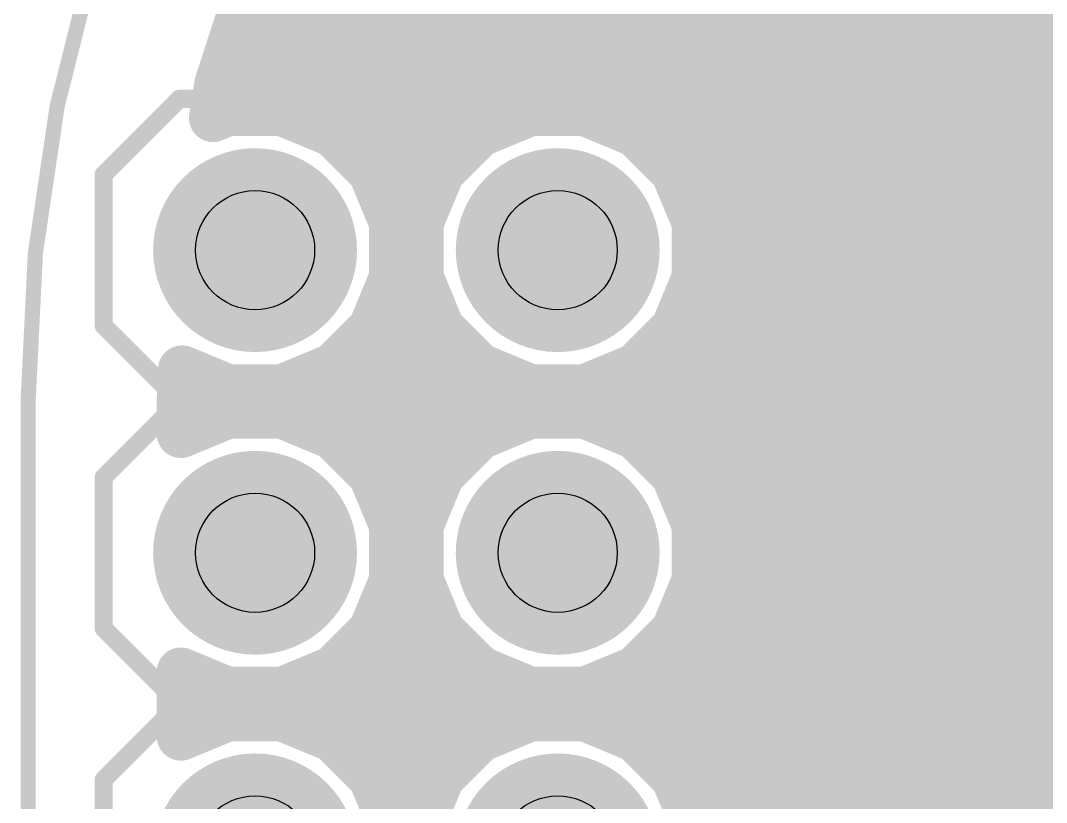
# Model space of a CAD drawing. Extents: x -0.1 to 54.7, y 0 to 86.4.
# Drawn here: x -0.06 to 8.55, y 70.29 to 76.86 of the extents above; entities that cross this region are included whole.
import ezdxf

# ---------------------------------------------------------------- set-up
doc = ezdxf.new("R2010")
doc.units = 0
for name, color, linetype in [('1', 22, 'CONTINUOUS'), ('16', 175, 'CONTINUOUS'), ('17', 82, 'CONTINUOUS'), ('20', 7, 'CONTINUOUS'), ('21', 253, 'CONTINUOUS'), ('29', 253, 'CONTINUOUS'), ('30', 253, 'CONTINUOUS'), ('44', 253, 'CONTINUOUS'), ('51', 253, 'CONTINUOUS')]:
    doc.layers.add(name, color=color, linetype=linetype)

# ---------------------------------------------------------------- blocks, each defined once
blk = doc.blocks.new('RECT')
blk.add_solid([(-0.5, -0.5), (0.5, -0.5), (-0.5, 0.5), (0.5, 0.5)])
blk = doc.blocks.new('ROUNDP')
at = {"const_width": 0.5}
blk.add_lwpolyline([(0, -0.25, 1), (0, 0.25, 1), (0, -0.25)], format="xyb", dxfattribs=at)

msp = doc.modelspace()

# ---------------------------------------------------------------- linework, layer by layer
at = {"layer": '1', "const_width": 0.4064}
for points in [[(1.5982, 76.3253), (2.1518, 78.0292)], [(1.7555, 76.8096), (10.6176, 76.8096)], [(1.6235, 76.4032), (11.024, 76.4032)], [(1.553, 76.0402), (1.5982, 76.3253)], [(1.6742, 76.0904), (1.553, 76.0402)], [(2.1358, 76.0904), (1.6742, 76.0904)], [(2.5623, 75.9137), (2.1358, 76.0904)], [(4.2142, 76.0904), (3.7877, 75.9137)], [(4.6758, 76.0904), (4.2142, 76.0904)], [(5.1023, 75.9137), (4.6758, 76.0904)], [(2.3618, 75.9968), (3.9882, 75.9968)], [(4.9018, 75.9968), (11.4304, 75.9968)], [(2.8887, 75.5873), (2.5623, 75.9137)], [(3.7877, 75.9137), (3.4613, 75.5873)], [(5.4287, 75.5873), (5.1023, 75.9137)], [(2.8857, 75.5904), (3.4643, 75.5904)], [(3.0654, 75.1608), (2.8887, 75.5873)], [(3.4613, 75.5873), (3.2846, 75.1608)], [(5.4257, 75.5904), (11.8368, 75.5904)], [(5.6054, 75.1608), (5.4287, 75.5873)], [(3.0558, 75.184), (3.2942, 75.184)], [(3.0654, 74.6992), (3.0654, 75.1608)], [(3.2846, 75.1608), (3.2846, 74.6992)], [(5.5958, 75.184), (12.4315, 75.184)], [(5.6054, 74.6992), (5.6054, 75.1608)], [(3.0654, 74.7776), (3.2846, 74.7776)], [(5.6054, 74.7776), (15.4686, 74.7776)], [(2.8887, 74.2727), (3.0654, 74.6992)], [(3.2846, 74.6992), (3.4613, 74.2727)], [(5.4287, 74.2727), (5.6054, 74.6992)], [(2.9295, 74.3712), (3.4205, 74.3712)], [(5.4695, 74.3712), (15.4686, 74.3712)], [(2.5623, 73.9463), (2.8887, 74.2727)], [(3.4613, 74.2727), (3.7877, 73.9463)], [(5.1023, 73.9463), (5.4287, 74.2727)], [(2.1358, 73.7696), (2.5623, 73.9463)], [(2.5809, 73.9648), (3.7691, 73.9648)], [(3.7877, 73.9463), (4.2142, 73.7696)], [(4.6758, 73.7696), (5.1023, 73.9463)], [(5.1209, 73.9648), (15.4686, 73.9648)], [(1.2827, 73.66), (1.2932, 73.9274)], [(1.2932, 73.9274), (1.6742, 73.7696)], [(1.6742, 73.7696), (2.1358, 73.7696)], [(4.2142, 73.7696), (4.6758, 73.7696)], [(1.2827, 73.3882), (1.2827, 73.66)], [(1.2827, 73.5584), (15.4686, 73.5584)], [(1.6742, 73.5504), (1.2827, 73.3882)], [(2.1358, 73.5504), (1.6742, 73.5504)], [(2.5623, 73.3737), (2.1358, 73.5504)], [(4.2142, 73.5504), (3.7877, 73.3737)], [(4.6758, 73.5504), (4.2142, 73.5504)], [(5.1023, 73.3737), (4.6758, 73.5504)], [(2.8887, 73.0473), (2.5623, 73.3737)], [(3.7877, 73.3737), (3.4613, 73.0473)], [(5.4287, 73.0473), (5.1023, 73.3737)], [(2.7841, 73.152), (3.5659, 73.152)], [(5.3241, 73.152), (15.4686, 73.152)], [(3.0654, 72.6208), (2.8887, 73.0473)], [(3.4613, 73.0473), (3.2846, 72.6208)], [(5.6054, 72.6208), (5.4287, 73.0473)], [(3.0137, 72.7456), (3.3363, 72.7456)], [(5.5537, 72.7456), (15.4686, 72.7456)], [(3.0654, 72.1592), (3.0654, 72.6208)], [(3.2846, 72.6208), (3.2846, 72.1592)], [(5.6054, 72.1592), (5.6054, 72.6208)], [(3.0654, 72.3392), (3.2846, 72.3392)], [(5.6054, 72.3392), (15.4686, 72.3392)], [(2.8887, 71.7327), (3.0654, 72.1592)], [(3.2846, 72.1592), (3.4613, 71.7327)], [(5.4287, 71.7327), (5.6054, 72.1592)], [(2.9716, 71.9328), (3.3784, 71.9328)], [(5.5116, 71.9328), (15.4686, 71.9328)], [(2.5623, 71.4063), (2.8887, 71.7327)], [(3.4613, 71.7327), (3.7877, 71.4063)], [(5.1023, 71.4063), (5.4287, 71.7327)], [(2.6825, 71.5264), (3.6675, 71.5264)], [(5.2225, 71.5264), (15.4686, 71.5264)], [(1.2827, 70.8482), (1.2827, 71.3918)], [(1.2827, 71.3918), (1.6742, 71.2296)], [(2.1358, 71.2296), (2.5623, 71.4063)], [(3.7877, 71.4063), (4.2142, 71.2296)], [(4.6758, 71.2296), (5.1023, 71.4063)], [(1.6742, 71.2296), (2.1358, 71.2296)], [(4.2142, 71.2296), (4.6758, 71.2296)], [(1.2827, 71.12), (15.4686, 71.12)], [(1.6742, 71.0104), (1.2827, 70.8482)], [(2.1358, 71.0104), (1.6742, 71.0104)], [(2.5623, 70.8337), (2.1358, 71.0104)], [(4.2142, 71.0104), (3.7877, 70.8337)], [(4.6758, 71.0104), (4.2142, 71.0104)], [(5.1023, 70.8337), (4.6758, 71.0104)], [(2.8887, 70.5073), (2.5623, 70.8337)], [(3.7877, 70.8337), (3.4613, 70.5073)], [(5.4287, 70.5073), (5.1023, 70.8337)], [(2.6825, 70.7136), (3.6675, 70.7136)], [(5.2225, 70.7136), (15.4686, 70.7136)], [(3.0654, 70.0808), (2.8887, 70.5073)], [(3.4613, 70.5073), (3.2846, 70.0808)], [(5.6054, 70.0808), (5.4287, 70.5073)], [(2.9716, 70.3072), (3.3784, 70.3072)], [(5.5116, 70.3072), (15.4686, 70.3072)]]:
    msp.add_lwpolyline(points, dxfattribs=at)
at = {"layer": '1', "const_width": 0.2032}
for points in [[(1.7555, 76.9112, 1), (1.7555, 76.708)], [(1.6235, 76.5048, 1), (1.6235, 76.3016)], [(1.6985, 76.3094, 1), (1.4978, 76.3412)], [(1.5015, 76.3567, 1), (1.6948, 76.2939)], [(1.6742, 76.192, 1), (1.6742, 75.9888)], [(1.7131, 75.9965, 1), (1.6353, 76.1843)], [(2.1747, 76.1843, 1), (2.0969, 75.9965)], [(2.1358, 75.9888, 1), (2.1358, 76.192)], [(4.2142, 76.192, 1), (4.2142, 75.9888)], [(4.2531, 75.9965, 1), (4.1753, 76.1843)], [(4.7147, 76.1843, 1), (4.6369, 75.9965)], [(4.6758, 75.9888, 1), (4.6758, 76.192)], [(1.5141, 76.1341, 1), (1.5919, 75.9463)], [(1.4527, 76.0561, 1), (1.6533, 76.0243)], [(2.3618, 76.0984, 1), (2.3618, 75.8952)], [(3.9882, 75.8952, 1), (3.9882, 76.0984)], [(4.9018, 76.0984, 1), (4.9018, 75.8952)], [(2.6342, 75.9856, 1), (2.4905, 75.8419)], [(2.5234, 75.8199, 1), (2.6012, 76.0076)], [(3.7488, 76.0076, 1), (3.8266, 75.8199)], [(3.8595, 75.8419, 1), (3.7158, 75.9856)], [(5.1742, 75.9856, 1), (5.0305, 75.8419)], [(5.0634, 75.8199, 1), (5.1412, 76.0076)], [(2.8857, 75.692, 1), (2.8857, 75.4888)], [(2.9826, 75.6262, 1), (2.7949, 75.5484)], [(3.5551, 75.5484, 1), (3.3674, 75.6262)], [(3.4643, 75.4888, 1), (3.4643, 75.692)], [(5.4257, 75.692, 1), (5.4257, 75.4888)], [(5.5226, 75.6262, 1), (5.3349, 75.5484)], [(2.8169, 75.5155, 1), (2.9606, 75.6592)], [(3.3894, 75.6592, 1), (3.5331, 75.5155)], [(5.3569, 75.5155, 1), (5.5006, 75.6592)], [(3.0558, 75.2856, 1), (3.0558, 75.0824)], [(3.167, 75.1608, 1), (2.9638, 75.1608)], [(3.3862, 75.1608, 1), (3.183, 75.1608)], [(3.2942, 75.0824, 1), (3.2942, 75.2856)], [(5.5958, 75.2856, 1), (5.5958, 75.0824)], [(5.707, 75.1608, 1), (5.5038, 75.1608)], [(2.9715, 75.1219, 1), (3.1593, 75.1997)], [(3.1907, 75.1997, 1), (3.3785, 75.1219)], [(5.5115, 75.1219, 1), (5.6993, 75.1997)], [(3.0654, 74.8792, 1), (3.0654, 74.676)], [(3.2846, 74.676, 1), (3.2846, 74.8792)], [(5.6054, 74.8792, 1), (5.6054, 74.676)], [(3.1593, 74.6603, 1), (2.9715, 74.7381)], [(3.3785, 74.7381, 1), (3.1907, 74.6603)], [(5.6993, 74.6603, 1), (5.5115, 74.7381)], [(2.9638, 74.6992, 1), (3.167, 74.6992)], [(3.183, 74.6992, 1), (3.3862, 74.6992)], [(5.5038, 74.6992, 1), (5.707, 74.6992)], [(2.9295, 74.4728, 1), (2.9295, 74.2696)], [(3.4205, 74.2696, 1), (3.4205, 74.4728)], [(5.4695, 74.4728, 1), (5.4695, 74.2696)], [(2.7949, 74.3116, 1), (2.9826, 74.2338)], [(2.9606, 74.2008, 1), (2.8169, 74.3445)], [(3.5331, 74.3445, 1), (3.3894, 74.2008)], [(3.3674, 74.2338, 1), (3.5551, 74.3116)], [(5.3349, 74.3116, 1), (5.5226, 74.2338)], [(5.5006, 74.2008, 1), (5.3569, 74.3445)], [(2.5809, 74.0664, 1), (2.5809, 73.8632)], [(2.6012, 73.8524, 1), (2.5234, 74.0401)], [(3.8266, 74.0401, 1), (3.7488, 73.8524)], [(3.7691, 73.8632, 1), (3.7691, 74.0664)], [(5.1209, 74.0664, 1), (5.1209, 73.8632)], [(5.1412, 73.8524, 1), (5.0634, 74.0401)], [(1.3321, 74.0213, 1), (1.2543, 73.8335)], [(1.3947, 73.9234, 1), (1.1917, 73.9314)], [(2.4905, 74.0181, 1), (2.6342, 73.8744)], [(3.7158, 73.8744, 1), (3.8595, 74.0181)], [(5.0305, 74.0181, 1), (5.1742, 73.8744)], [(1.6742, 73.8712, 1), (1.6742, 73.668)], [(1.6353, 73.6757, 1), (1.7131, 73.8635)], [(2.0969, 73.8635, 1), (2.1747, 73.6757)], [(2.1358, 73.668, 1), (2.1358, 73.8712)], [(4.2142, 73.8712, 1), (4.2142, 73.668)], [(4.1753, 73.6757, 1), (4.2531, 73.8635)], [(4.6369, 73.8635, 1), (4.7147, 73.6757)], [(4.6758, 73.668, 1), (4.6758, 73.8712)], [(1.3843, 73.66, 1), (1.1811, 73.66)], [(1.1812, 73.664, 1), (1.3842, 73.656)], [(1.2827, 73.66, 1), (1.2827, 73.4568)], [(1.6742, 73.652, 1), (1.6742, 73.4488)], [(1.7131, 73.4565, 1), (1.6353, 73.6443)], [(2.1747, 73.6443, 1), (2.0969, 73.4565)], [(2.1358, 73.4488, 1), (2.1358, 73.652)], [(4.2142, 73.652, 1), (4.2142, 73.4488)], [(4.2531, 73.4565, 1), (4.1753, 73.6443)], [(4.7147, 73.6443, 1), (4.6369, 73.4565)], [(4.6758, 73.4488, 1), (4.6758, 73.652)], [(1.2438, 73.4821, 1), (1.3216, 73.2944)], [(2.6342, 73.4456, 1), (2.4905, 73.3019)], [(2.5234, 73.2799, 1), (2.6012, 73.4676)], [(3.7488, 73.4676, 1), (3.8266, 73.2799)], [(3.8595, 73.3019, 1), (3.7158, 73.4456)], [(5.1742, 73.4456, 1), (5.0305, 73.3019)], [(5.0634, 73.2799, 1), (5.1412, 73.4676)], [(1.1811, 73.3882, 1), (1.3843, 73.3882)], [(2.7841, 73.2536, 1), (2.7841, 73.0504)], [(3.5659, 73.0504, 1), (3.5659, 73.2536)], [(5.3241, 73.2536, 1), (5.3241, 73.0504)], [(2.9826, 73.0862, 1), (2.7949, 73.0084)], [(2.8169, 72.9755, 1), (2.9606, 73.1192)], [(3.3894, 73.1192, 1), (3.5331, 72.9755)], [(3.5551, 73.0084, 1), (3.3674, 73.0862)], [(5.5226, 73.0862, 1), (5.3349, 73.0084)], [(5.3569, 72.9755, 1), (5.5006, 73.1192)], [(3.0137, 72.8472, 1), (3.0137, 72.644)], [(3.3363, 72.644, 1), (3.3363, 72.8472)], [(5.5537, 72.8472, 1), (5.5537, 72.644)], [(3.167, 72.6208, 1), (2.9638, 72.6208)], [(2.9715, 72.5819, 1), (3.1593, 72.6597)], [(3.3862, 72.6208, 1), (3.183, 72.6208)], [(3.1907, 72.6597, 1), (3.3785, 72.5819)], [(5.707, 72.6208, 1), (5.5038, 72.6208)], [(5.5115, 72.5819, 1), (5.6993, 72.6597)], [(3.0654, 72.4408, 1), (3.0654, 72.2376)], [(3.2846, 72.2376, 1), (3.2846, 72.4408)], [(5.6054, 72.4408, 1), (5.6054, 72.2376)], [(3.1593, 72.1203, 1), (2.9715, 72.1981)], [(3.3785, 72.1981, 1), (3.1907, 72.1203)], [(5.6993, 72.1203, 1), (5.5115, 72.1981)], [(2.9638, 72.1592, 1), (3.167, 72.1592)], [(3.183, 72.1592, 1), (3.3862, 72.1592)], [(5.5038, 72.1592, 1), (5.707, 72.1592)], [(2.9716, 72.0344, 1), (2.9716, 71.8312)], [(3.3784, 71.8312, 1), (3.3784, 72.0344)], [(5.5116, 72.0344, 1), (5.5116, 71.8312)], [(2.9606, 71.6608, 1), (2.8169, 71.8045)], [(3.5331, 71.8045, 1), (3.3894, 71.6608)], [(5.5006, 71.6608, 1), (5.3569, 71.8045)], [(2.7949, 71.7716, 1), (2.9826, 71.6938)], [(3.3674, 71.6938, 1), (3.5551, 71.7716)], [(5.3349, 71.7716, 1), (5.5226, 71.6938)], [(2.6825, 71.628, 1), (2.6825, 71.4248)], [(3.6675, 71.4248, 1), (3.6675, 71.628)], [(5.2225, 71.628, 1), (5.2225, 71.4248)], [(1.3843, 71.3918, 1), (1.1811, 71.3918)], [(1.3216, 71.4856, 1), (1.2438, 71.2979)], [(2.4905, 71.4781, 1), (2.6342, 71.3344)], [(2.6012, 71.3124, 1), (2.5234, 71.5001)], [(3.8266, 71.5001, 1), (3.7488, 71.3124)], [(3.7158, 71.3344, 1), (3.8595, 71.4781)], [(5.0305, 71.4781, 1), (5.1742, 71.3344)], [(5.1412, 71.3124, 1), (5.0634, 71.5001)], [(1.6742, 71.3312, 1), (1.6742, 71.128)], [(1.6353, 71.1357, 1), (1.7131, 71.3235)], [(2.0969, 71.3235, 1), (2.1747, 71.1357)], [(2.1358, 71.128, 1), (2.1358, 71.3312)], [(4.2142, 71.3312, 1), (4.2142, 71.128)], [(4.1753, 71.1357, 1), (4.2531, 71.3235)], [(4.6369, 71.3235, 1), (4.7147, 71.1357)], [(4.6758, 71.128, 1), (4.6758, 71.3312)], [(1.2827, 71.2216, 1), (1.2827, 71.0184)], [(1.6742, 71.112, 1), (1.6742, 70.9088)], [(1.7131, 70.9165, 1), (1.6353, 71.1043)], [(2.1747, 71.1043, 1), (2.0969, 70.9165)], [(2.1358, 70.9088, 1), (2.1358, 71.112)], [(4.2142, 71.112, 1), (4.2142, 70.9088)], [(4.2531, 70.9165, 1), (4.1753, 71.1043)], [(4.7147, 71.1043, 1), (4.6369, 70.9165)], [(4.6758, 70.9088, 1), (4.6758, 71.112)], [(1.2438, 70.9421, 1), (1.3216, 70.7544)], [(2.6342, 70.9056, 1), (2.4905, 70.7619)], [(3.8595, 70.7619, 1), (3.7158, 70.9056)], [(5.1742, 70.9056, 1), (5.0305, 70.7619)], [(2.5234, 70.7399, 1), (2.6012, 70.9276)], [(3.7488, 70.9276, 1), (3.8266, 70.7399)], [(5.0634, 70.7399, 1), (5.1412, 70.9276)], [(1.1811, 70.8482, 1), (1.3843, 70.8482)], [(2.6825, 70.8152, 1), (2.6825, 70.612)], [(3.6675, 70.612, 1), (3.6675, 70.8152)], [(5.2225, 70.8152, 1), (5.2225, 70.612)], [(2.9826, 70.5462, 1), (2.7949, 70.4684)], [(3.5551, 70.4684, 1), (3.3674, 70.5462)], [(5.5226, 70.5462, 1), (5.3349, 70.4684)], [(2.8169, 70.4355, 1), (2.9606, 70.5792)], [(3.3894, 70.5792, 1), (3.5331, 70.4355)], [(5.3569, 70.4355, 1), (5.5006, 70.5792)], [(2.9716, 70.4088, 1), (2.9716, 70.2056)], [(3.3784, 70.2056, 1), (3.3784, 70.4088)], [(5.5116, 70.4088, 1), (5.5116, 70.2056)]]:
    msp.add_lwpolyline(points, format="xyb", dxfattribs=at)
at = {"layer": '16', "const_width": 0.4064}
for points in [[(1.5982, 76.3253), (2.1518, 78.0292)], [(1.7555, 76.8096), (41.7083, 76.8096)], [(1.6235, 76.4032), (42.1147, 76.4032)], [(1.553, 76.0402), (1.5982, 76.3253)], [(1.6742, 76.0904), (1.553, 76.0402)], [(2.1358, 76.0904), (1.6742, 76.0904)], [(2.5623, 75.9137), (2.1358, 76.0904)], [(4.2142, 76.0904), (3.7877, 75.9137)], [(4.6758, 76.0904), (4.2142, 76.0904)], [(5.1023, 75.9137), (4.6758, 76.0904)], [(2.3618, 75.9968), (3.9882, 75.9968)], [(4.9018, 75.9968), (42.5211, 75.9968)], [(2.8887, 75.5873), (2.5623, 75.9137)], [(3.7877, 75.9137), (3.4613, 75.5873)], [(5.4287, 75.5873), (5.1023, 75.9137)], [(2.8857, 75.5904), (3.4643, 75.5904)], [(3.0654, 75.1608), (2.8887, 75.5873)], [(3.4613, 75.5873), (3.2846, 75.1608)], [(5.4257, 75.5904), (42.5704, 75.5904)], [(5.6054, 75.1608), (5.4287, 75.5873)], [(3.0558, 75.184), (3.2942, 75.184)], [(3.0654, 74.6992), (3.0654, 75.1608)], [(3.2846, 75.1608), (3.2846, 74.6992)], [(5.5958, 75.184), (42.5704, 75.184)], [(5.6054, 74.6992), (5.6054, 75.1608)], [(3.0654, 74.7776), (3.2846, 74.7776)], [(5.6054, 74.7776), (42.5704, 74.7776)], [(2.8887, 74.2727), (3.0654, 74.6992)], [(3.2846, 74.6992), (3.4613, 74.2727)], [(5.4287, 74.2727), (5.6054, 74.6992)], [(2.9295, 74.3712), (3.4205, 74.3712)], [(5.4695, 74.3712), (42.5704, 74.3712)], [(2.5623, 73.9463), (2.8887, 74.2727)], [(3.4613, 74.2727), (3.7877, 73.9463)], [(5.1023, 73.9463), (5.4287, 74.2727)], [(2.1358, 73.7696), (2.5623, 73.9463)], [(2.5809, 73.9648), (3.7691, 73.9648)], [(3.7877, 73.9463), (4.2142, 73.7696)], [(4.6758, 73.7696), (5.1023, 73.9463)], [(5.1209, 73.9648), (42.5704, 73.9648)], [(1.2827, 73.66), (1.2932, 73.9274)], [(1.2932, 73.9274), (1.6742, 73.7696)], [(1.6742, 73.7696), (2.1358, 73.7696)], [(4.2142, 73.7696), (4.6758, 73.7696)], [(1.2827, 73.3882), (1.2827, 73.66)], [(1.2827, 73.5584), (42.5704, 73.5584)], [(1.6742, 73.5504), (1.2827, 73.3882)], [(2.1358, 73.5504), (1.6742, 73.5504)], [(2.5623, 73.3737), (2.1358, 73.5504)], [(4.2142, 73.5504), (3.7877, 73.3737)], [(4.6758, 73.5504), (4.2142, 73.5504)], [(5.1023, 73.3737), (4.6758, 73.5504)], [(2.8887, 73.0473), (2.5623, 73.3737)], [(3.7877, 73.3737), (3.4613, 73.0473)], [(5.4287, 73.0473), (5.1023, 73.3737)], [(2.7841, 73.152), (3.5659, 73.152)], [(5.3241, 73.152), (42.5704, 73.152)], [(3.0654, 72.6208), (2.8887, 73.0473)], [(3.4613, 73.0473), (3.2846, 72.6208)], [(5.6054, 72.6208), (5.4287, 73.0473)], [(3.0137, 72.7456), (3.3363, 72.7456)], [(5.5537, 72.7456), (42.5704, 72.7456)], [(3.0654, 72.1592), (3.0654, 72.6208)], [(3.2846, 72.6208), (3.2846, 72.1592)], [(5.6054, 72.1592), (5.6054, 72.6208)], [(3.0654, 72.3392), (3.2846, 72.3392)], [(5.6054, 72.3392), (42.5704, 72.3392)], [(2.8887, 71.7327), (3.0654, 72.1592)], [(3.2846, 72.1592), (3.4613, 71.7327)], [(5.4287, 71.7327), (5.6054, 72.1592)], [(2.9716, 71.9328), (3.3784, 71.9328)], [(5.5116, 71.9328), (42.5704, 71.9328)], [(2.5623, 71.4063), (2.8887, 71.7327)], [(3.4613, 71.7327), (3.7877, 71.4063)], [(5.1023, 71.4063), (5.4287, 71.7327)], [(2.6825, 71.5264), (3.6675, 71.5264)], [(5.2225, 71.5264), (42.5704, 71.5264)], [(1.2827, 70.8482), (1.2827, 71.3918)], [(1.2827, 71.3918), (1.6742, 71.2296)], [(2.1358, 71.2296), (2.5623, 71.4063)], [(3.7877, 71.4063), (4.2142, 71.2296)], [(4.6758, 71.2296), (5.1023, 71.4063)], [(1.6742, 71.2296), (2.1358, 71.2296)], [(4.2142, 71.2296), (4.6758, 71.2296)], [(1.2827, 71.12), (42.5704, 71.12)], [(1.6742, 71.0104), (1.2827, 70.8482)], [(2.1358, 71.0104), (1.6742, 71.0104)], [(2.5623, 70.8337), (2.1358, 71.0104)], [(4.2142, 71.0104), (3.7877, 70.8337)], [(4.6758, 71.0104), (4.2142, 71.0104)], [(5.1023, 70.8337), (4.6758, 71.0104)], [(2.8887, 70.5073), (2.5623, 70.8337)], [(3.7877, 70.8337), (3.4613, 70.5073)], [(5.4287, 70.5073), (5.1023, 70.8337)], [(2.6825, 70.7136), (3.6675, 70.7136)], [(5.2225, 70.7136), (42.5704, 70.7136)], [(3.0654, 70.0808), (2.8887, 70.5073)], [(3.4613, 70.5073), (3.2846, 70.0808)], [(5.6054, 70.0808), (5.4287, 70.5073)], [(2.9716, 70.3072), (3.3784, 70.3072)], [(5.5116, 70.3072), (42.5704, 70.3072)]]:
    msp.add_lwpolyline(points, dxfattribs=at)
at = {"layer": '16', "const_width": 0.2032}
for points in [[(1.7555, 76.9112, 1), (1.7555, 76.708)], [(1.6235, 76.5048, 1), (1.6235, 76.3016)], [(1.6985, 76.3094, 1), (1.4978, 76.3412)], [(1.5015, 76.3567, 1), (1.6948, 76.2939)], [(1.6742, 76.192, 1), (1.6742, 75.9888)], [(1.7131, 75.9965, 1), (1.6353, 76.1843)], [(2.1747, 76.1843, 1), (2.0969, 75.9965)], [(2.1358, 75.9888, 1), (2.1358, 76.192)], [(4.2142, 76.192, 1), (4.2142, 75.9888)], [(4.2531, 75.9965, 1), (4.1753, 76.1843)], [(4.7147, 76.1843, 1), (4.6369, 75.9965)], [(4.6758, 75.9888, 1), (4.6758, 76.192)], [(1.5141, 76.1341, 1), (1.5919, 75.9463)], [(1.4527, 76.0561, 1), (1.6533, 76.0243)], [(2.3618, 76.0984, 1), (2.3618, 75.8952)], [(3.9882, 75.8952, 1), (3.9882, 76.0984)], [(4.9018, 76.0984, 1), (4.9018, 75.8952)], [(2.6342, 75.9856, 1), (2.4905, 75.8419)], [(2.5234, 75.8199, 1), (2.6012, 76.0076)], [(3.7488, 76.0076, 1), (3.8266, 75.8199)], [(3.8595, 75.8419, 1), (3.7158, 75.9856)], [(5.1742, 75.9856, 1), (5.0305, 75.8419)], [(5.0634, 75.8199, 1), (5.1412, 76.0076)], [(2.8857, 75.692, 1), (2.8857, 75.4888)], [(2.9826, 75.6262, 1), (2.7949, 75.5484)], [(3.5551, 75.5484, 1), (3.3674, 75.6262)], [(3.4643, 75.4888, 1), (3.4643, 75.692)], [(5.4257, 75.692, 1), (5.4257, 75.4888)], [(5.5226, 75.6262, 1), (5.3349, 75.5484)], [(2.8169, 75.5155, 1), (2.9606, 75.6592)], [(3.3894, 75.6592, 1), (3.5331, 75.5155)], [(5.3569, 75.5155, 1), (5.5006, 75.6592)], [(3.0558, 75.2856, 1), (3.0558, 75.0824)], [(3.167, 75.1608, 1), (2.9638, 75.1608)], [(3.3862, 75.1608, 1), (3.183, 75.1608)], [(3.2942, 75.0824, 1), (3.2942, 75.2856)], [(5.5958, 75.2856, 1), (5.5958, 75.0824)], [(5.707, 75.1608, 1), (5.5038, 75.1608)], [(2.9715, 75.1219, 1), (3.1593, 75.1997)], [(3.1907, 75.1997, 1), (3.3785, 75.1219)], [(5.5115, 75.1219, 1), (5.6993, 75.1997)], [(3.0654, 74.8792, 1), (3.0654, 74.676)], [(3.2846, 74.676, 1), (3.2846, 74.8792)], [(5.6054, 74.8792, 1), (5.6054, 74.676)], [(3.1593, 74.6603, 1), (2.9715, 74.7381)], [(3.3785, 74.7381, 1), (3.1907, 74.6603)], [(5.6993, 74.6603, 1), (5.5115, 74.7381)], [(2.9638, 74.6992, 1), (3.167, 74.6992)], [(3.183, 74.6992, 1), (3.3862, 74.6992)], [(5.5038, 74.6992, 1), (5.707, 74.6992)], [(2.9295, 74.4728, 1), (2.9295, 74.2696)], [(3.4205, 74.2696, 1), (3.4205, 74.4728)], [(5.4695, 74.4728, 1), (5.4695, 74.2696)], [(2.7949, 74.3116, 1), (2.9826, 74.2338)], [(2.9606, 74.2008, 1), (2.8169, 74.3445)], [(3.5331, 74.3445, 1), (3.3894, 74.2008)], [(3.3674, 74.2338, 1), (3.5551, 74.3116)], [(5.3349, 74.3116, 1), (5.5226, 74.2338)], [(5.5006, 74.2008, 1), (5.3569, 74.3445)], [(2.5809, 74.0664, 1), (2.5809, 73.8632)], [(2.6012, 73.8524, 1), (2.5234, 74.0401)], [(3.8266, 74.0401, 1), (3.7488, 73.8524)], [(3.7691, 73.8632, 1), (3.7691, 74.0664)], [(5.1209, 74.0664, 1), (5.1209, 73.8632)], [(5.1412, 73.8524, 1), (5.0634, 74.0401)], [(1.3321, 74.0213, 1), (1.2543, 73.8335)], [(1.3947, 73.9234, 1), (1.1917, 73.9314)], [(2.4905, 74.0181, 1), (2.6342, 73.8744)], [(3.7158, 73.8744, 1), (3.8595, 74.0181)], [(5.0305, 74.0181, 1), (5.1742, 73.8744)], [(1.6742, 73.8712, 1), (1.6742, 73.668)], [(1.6353, 73.6757, 1), (1.7131, 73.8635)], [(2.0969, 73.8635, 1), (2.1747, 73.6757)], [(2.1358, 73.668, 1), (2.1358, 73.8712)], [(4.2142, 73.8712, 1), (4.2142, 73.668)], [(4.1753, 73.6757, 1), (4.2531, 73.8635)], [(4.6369, 73.8635, 1), (4.7147, 73.6757)], [(4.6758, 73.668, 1), (4.6758, 73.8712)], [(1.3843, 73.66, 1), (1.1811, 73.66)], [(1.1812, 73.664, 1), (1.3842, 73.656)], [(1.2827, 73.66, 1), (1.2827, 73.4568)], [(1.6742, 73.652, 1), (1.6742, 73.4488)], [(1.7131, 73.4565, 1), (1.6353, 73.6443)], [(2.1747, 73.6443, 1), (2.0969, 73.4565)], [(2.1358, 73.4488, 1), (2.1358, 73.652)], [(4.2142, 73.652, 1), (4.2142, 73.4488)], [(4.2531, 73.4565, 1), (4.1753, 73.6443)], [(4.7147, 73.6443, 1), (4.6369, 73.4565)], [(4.6758, 73.4488, 1), (4.6758, 73.652)], [(1.2438, 73.4821, 1), (1.3216, 73.2944)], [(2.6342, 73.4456, 1), (2.4905, 73.3019)], [(2.5234, 73.2799, 1), (2.6012, 73.4676)], [(3.7488, 73.4676, 1), (3.8266, 73.2799)], [(3.8595, 73.3019, 1), (3.7158, 73.4456)], [(5.1742, 73.4456, 1), (5.0305, 73.3019)], [(5.0634, 73.2799, 1), (5.1412, 73.4676)], [(1.1811, 73.3882, 1), (1.3843, 73.3882)], [(2.7841, 73.2536, 1), (2.7841, 73.0504)], [(3.5659, 73.0504, 1), (3.5659, 73.2536)], [(5.3241, 73.2536, 1), (5.3241, 73.0504)], [(2.9826, 73.0862, 1), (2.7949, 73.0084)], [(2.8169, 72.9755, 1), (2.9606, 73.1192)], [(3.3894, 73.1192, 1), (3.5331, 72.9755)], [(3.5551, 73.0084, 1), (3.3674, 73.0862)], [(5.5226, 73.0862, 1), (5.3349, 73.0084)], [(5.3569, 72.9755, 1), (5.5006, 73.1192)], [(3.0137, 72.8472, 1), (3.0137, 72.644)], [(3.3363, 72.644, 1), (3.3363, 72.8472)], [(5.5537, 72.8472, 1), (5.5537, 72.644)], [(3.167, 72.6208, 1), (2.9638, 72.6208)], [(2.9715, 72.5819, 1), (3.1593, 72.6597)], [(3.3862, 72.6208, 1), (3.183, 72.6208)], [(3.1907, 72.6597, 1), (3.3785, 72.5819)], [(5.707, 72.6208, 1), (5.5038, 72.6208)], [(5.5115, 72.5819, 1), (5.6993, 72.6597)], [(3.0654, 72.4408, 1), (3.0654, 72.2376)], [(3.2846, 72.2376, 1), (3.2846, 72.4408)], [(5.6054, 72.4408, 1), (5.6054, 72.2376)], [(3.1593, 72.1203, 1), (2.9715, 72.1981)], [(3.3785, 72.1981, 1), (3.1907, 72.1203)], [(5.6993, 72.1203, 1), (5.5115, 72.1981)], [(2.9638, 72.1592, 1), (3.167, 72.1592)], [(3.183, 72.1592, 1), (3.3862, 72.1592)], [(5.5038, 72.1592, 1), (5.707, 72.1592)], [(2.9716, 72.0344, 1), (2.9716, 71.8312)], [(3.3784, 71.8312, 1), (3.3784, 72.0344)], [(5.5116, 72.0344, 1), (5.5116, 71.8312)], [(2.9606, 71.6608, 1), (2.8169, 71.8045)], [(3.5331, 71.8045, 1), (3.3894, 71.6608)], [(5.5006, 71.6608, 1), (5.3569, 71.8045)], [(2.7949, 71.7716, 1), (2.9826, 71.6938)], [(3.3674, 71.6938, 1), (3.5551, 71.7716)], [(5.3349, 71.7716, 1), (5.5226, 71.6938)], [(2.6825, 71.628, 1), (2.6825, 71.4248)], [(3.6675, 71.4248, 1), (3.6675, 71.628)], [(5.2225, 71.628, 1), (5.2225, 71.4248)], [(1.3843, 71.3918, 1), (1.1811, 71.3918)], [(1.3216, 71.4856, 1), (1.2438, 71.2979)], [(2.4905, 71.4781, 1), (2.6342, 71.3344)], [(2.6012, 71.3124, 1), (2.5234, 71.5001)], [(3.8266, 71.5001, 1), (3.7488, 71.3124)], [(3.7158, 71.3344, 1), (3.8595, 71.4781)], [(5.0305, 71.4781, 1), (5.1742, 71.3344)], [(5.1412, 71.3124, 1), (5.0634, 71.5001)], [(1.6742, 71.3312, 1), (1.6742, 71.128)], [(1.6353, 71.1357, 1), (1.7131, 71.3235)], [(2.0969, 71.3235, 1), (2.1747, 71.1357)], [(2.1358, 71.128, 1), (2.1358, 71.3312)], [(4.2142, 71.3312, 1), (4.2142, 71.128)], [(4.1753, 71.1357, 1), (4.2531, 71.3235)], [(4.6369, 71.3235, 1), (4.7147, 71.1357)], [(4.6758, 71.128, 1), (4.6758, 71.3312)], [(1.2827, 71.2216, 1), (1.2827, 71.0184)], [(1.6742, 71.112, 1), (1.6742, 70.9088)], [(1.7131, 70.9165, 1), (1.6353, 71.1043)], [(2.1747, 71.1043, 1), (2.0969, 70.9165)], [(2.1358, 70.9088, 1), (2.1358, 71.112)], [(4.2142, 71.112, 1), (4.2142, 70.9088)], [(4.2531, 70.9165, 1), (4.1753, 71.1043)], [(4.7147, 71.1043, 1), (4.6369, 70.9165)], [(4.6758, 70.9088, 1), (4.6758, 71.112)], [(1.2438, 70.9421, 1), (1.3216, 70.7544)], [(2.6342, 70.9056, 1), (2.4905, 70.7619)], [(3.8595, 70.7619, 1), (3.7158, 70.9056)], [(5.1742, 70.9056, 1), (5.0305, 70.7619)], [(2.5234, 70.7399, 1), (2.6012, 70.9276)], [(3.7488, 70.9276, 1), (3.8266, 70.7399)], [(5.0634, 70.7399, 1), (5.1412, 70.9276)], [(1.1811, 70.8482, 1), (1.3843, 70.8482)], [(2.6825, 70.8152, 1), (2.6825, 70.612)], [(3.6675, 70.612, 1), (3.6675, 70.8152)], [(5.2225, 70.8152, 1), (5.2225, 70.612)], [(2.9826, 70.5462, 1), (2.7949, 70.4684)], [(3.5551, 70.4684, 1), (3.3674, 70.5462)], [(5.5226, 70.5462, 1), (5.3349, 70.4684)], [(2.8169, 70.4355, 1), (2.9606, 70.5792)], [(3.3894, 70.5792, 1), (3.5331, 70.4355)], [(5.3569, 70.4355, 1), (5.5006, 70.5792)], [(2.9716, 70.4088, 1), (2.9716, 70.2056)], [(3.3784, 70.2056, 1), (3.3784, 70.4088)], [(5.5116, 70.4088, 1), (5.5116, 70.2056)]]:
    msp.add_lwpolyline(points, format="xyb", dxfattribs=at)
at = {"layer": '20'}
for points, const_width in [([(12.7, 86.36, 0.4142), (0, 73.66)], 0.127), ([(0.0318, 73.66, 1), (-0.0318, 73.66)], 0.0635), ([(-0.0318, 73.66, 1), (0.0318, 73.66)], 0.0635)]:
    msp.add_lwpolyline(points, format="xyb", dxfattribs=dict(at, const_width=const_width))
at = {"layer": '20', "const_width": 0.127}
msp.add_lwpolyline([(0, 73.66), (0, 14.605)], dxfattribs=at)
at = {"layer": '21', "const_width": 0.1524}
for points in [[(0.635, 75.565), (1.27, 76.2)], [(1.27, 76.2), (5.08, 76.2)], [(5.08, 76.2), (5.715, 75.565)], [(0.635, 75.565), (0.635, 74.295)], [(5.715, 74.295), (5.715, 75.565)], [(1.27, 73.66), (0.635, 74.295)], [(5.715, 74.295), (5.08, 73.66)], [(0.635, 73.025), (1.27, 73.66)], [(1.27, 73.66), (5.08, 73.66)], [(5.08, 73.66), (5.715, 73.025)], [(0.635, 73.025), (0.635, 71.755)], [(5.715, 71.755), (5.715, 73.025)], [(1.27, 71.12), (0.635, 71.755)], [(5.715, 71.755), (5.08, 71.12)], [(0.635, 70.485), (1.27, 71.12)], [(1.27, 71.12), (5.08, 71.12)], [(5.08, 71.12), (5.715, 70.485)], [(0.635, 70.485), (0.635, 69.215)], [(5.715, 69.215), (5.715, 70.485)]]:
    msp.add_lwpolyline(points, dxfattribs=at)
at = {"layer": '21', "const_width": 0.0762}
for points in [[(1.27, 76.2381, 1), (1.27, 76.1619)], [(1.2969, 76.1731, 1), (1.2431, 76.2269)], [(5.1069, 76.2269, 1), (5.0531, 76.1731)], [(5.08, 76.1619, 1), (5.08, 76.2381)], [(0.6731, 75.565, 1), (0.5969, 75.565)], [(0.6081, 75.5919, 1), (0.6619, 75.5381)], [(5.7531, 75.565, 1), (5.6769, 75.565)], [(5.6881, 75.5381, 1), (5.7419, 75.5919)], [(0.5969, 74.295, 1), (0.6731, 74.295)], [(0.6619, 74.3219, 1), (0.6081, 74.2681)], [(5.6769, 74.295, 1), (5.7531, 74.295)], [(5.7419, 74.2681, 1), (5.6881, 74.3219)], [(1.27, 73.6981, 1), (1.27, 73.6219)], [(1.2969, 73.6331, 1), (1.2431, 73.6869)], [(1.2431, 73.6331, 1), (1.2969, 73.6869)], [(5.1069, 73.6869, 1), (5.0531, 73.6331)], [(5.0531, 73.6869, 1), (5.1069, 73.6331)], [(5.08, 73.6219, 1), (5.08, 73.6981)], [(0.6731, 73.025, 1), (0.5969, 73.025)], [(0.6081, 73.0519, 1), (0.6619, 72.9981)], [(5.7531, 73.025, 1), (5.6769, 73.025)], [(5.6881, 72.9981, 1), (5.7419, 73.0519)], [(0.6619, 71.7819, 1), (0.6081, 71.7281)], [(5.7419, 71.7281, 1), (5.6881, 71.7819)], [(0.5969, 71.755, 1), (0.6731, 71.755)], [(5.6769, 71.755, 1), (5.7531, 71.755)], [(1.27, 71.1581, 1), (1.27, 71.0819)], [(1.2969, 71.0931, 1), (1.2431, 71.1469)], [(1.2431, 71.0931, 1), (1.2969, 71.1469)], [(5.1069, 71.1469, 1), (5.0531, 71.0931)], [(5.0531, 71.1469, 1), (5.1069, 71.0931)], [(5.08, 71.0819, 1), (5.08, 71.1581)], [(0.6731, 70.485, 1), (0.5969, 70.485)], [(0.6081, 70.5119, 1), (0.6619, 70.4581)], [(5.7531, 70.485, 1), (5.6769, 70.485)], [(5.6881, 70.4581, 1), (5.7419, 70.5119)]]:
    msp.add_lwpolyline(points, format="xyb", dxfattribs=at)
at = {"layer": '44'}
for centre in [(1.905, 74.93), (4.445, 74.93), (1.905, 72.39), (4.445, 72.39), (1.905, 69.85), (4.445, 69.85)]:
    msp.add_circle(centre, 0.5, dxfattribs=at)

# ---------------------------------------------------------------- block references
at = {"layer": '17', "xscale": 1.508, "yscale": 1.508, "rotation": 90}
for p in [(1.905, 74.93), (1.905, 74.93), (4.445, 74.93), (4.445, 74.93), (1.905, 72.39), (1.905, 72.39), (4.445, 72.39), (4.445, 72.39), (1.905, 69.85), (1.905, 69.85), (4.445, 69.85), (4.445, 69.85)]:
    msp.add_blockref('ROUNDP', p, dxfattribs=at)
at = {"layer": '29', "xscale": 1.7112, "yscale": 1.7112, "rotation": 90}
for p in [(1.905, 74.93), (4.445, 74.93), (1.905, 72.39), (4.445, 72.39), (1.905, 69.85), (4.445, 69.85)]:
    msp.add_blockref('ROUNDP', p, dxfattribs=at)
at = {"layer": '30', "xscale": 1.7112, "yscale": 1.7112, "rotation": 90}
for p in [(1.905, 74.93), (4.445, 74.93), (1.905, 72.39), (4.445, 72.39), (1.905, 69.85), (4.445, 69.85)]:
    msp.add_blockref('ROUNDP', p, dxfattribs=at)
at = {"layer": '51', "xscale": 0.508, "yscale": 0.508, "rotation": 90}
for p in [(1.905, 74.93), (4.445, 74.93), (1.905, 72.39), (4.445, 72.39)]:
    msp.add_blockref('RECT', p, dxfattribs=at)

doc.saveas('drawing.dxf')
